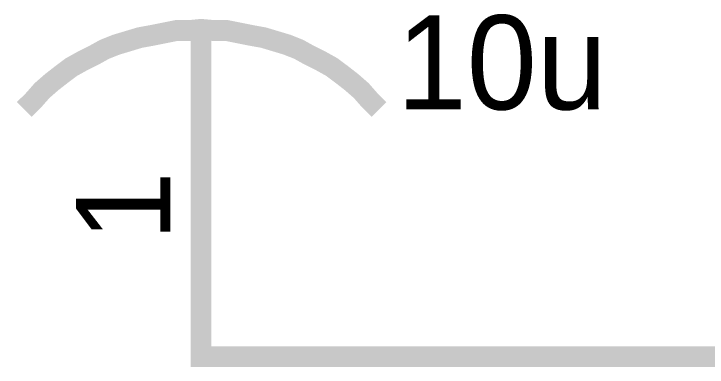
# Model space of a CAD drawing. Header units: inches. Extents: x 0 to 9.5, y -0.01 to 7.51.
# Drawn here: x 5.1941 to 5.5857, y 2.2939 to 2.4937 of the extents above; entities that cross this region are included whole.
import ezdxf

# ---------------------------------------------------------------- set-up
doc = ezdxf.new("R2010")
doc.units = ezdxf.units.IN
doc.header["$MEASUREMENT"] = 0
doc.layers.add('Sheet', color=255, linetype='Continuous')

msp = doc.modelspace()

# ---------------------------------------------------------------- linework, layer by layer
at = {"layer": 'Sheet'}
for points in [[(5.19997, 2.43963, 0.0118, 0.0118, 0), (5.2053, 2.44496, 0.0118, 0.0118, 0), (5.20996, 2.45028, 0.0118, 0.0118, 0), (5.21528, 2.45494, 0.0118, 0.0118, 0), (5.22127, 2.45961, 0.0118, 0.0118, 0), (5.2266, 2.4636, 0.0118, 0.0118, 0), (5.23259, 2.46693, 0.0118, 0.0118, 0), (5.23924, 2.47026, 0.0118, 0.0118, 0), (5.24524, 2.47359, 0.0118, 0.0118, 0), (5.25189, 2.47625, 0.0118, 0.0118, 0), (5.25855, 2.47825, 0.0118, 0.0118, 0), (5.2652, 2.48025, 0.0118, 0.0118, 0), (5.27253, 2.48158, 0.0118, 0.0118, 0), (5.27918, 2.48291, 0.0118, 0.0118, 0), (5.28584, 2.48424, 0.0118, 0.0118, 0), (5.29316, 2.48424, 0.0118, 0.0118, 0), (5.29982, 2.48491, 0.0118, 0.0118, 0), (5.30714, 2.48424, 0.0118, 0.0118, 0), (5.31446, 2.48424, 0.0118, 0.0118, 0), (5.32112, 2.48291, 0.0118, 0.0118, 0), (5.32777, 2.48158, 0.0118, 0.0118, 0), (5.3351, 2.48025, 0.0118, 0.0118, 0), (5.34175, 2.47825, 0.0118, 0.0118, 0), (5.34841, 2.47625, 0.0118, 0.0118, 0), (5.35507, 2.47359, 0.0118, 0.0118, 0), (5.36106, 2.47026, 0.0118, 0.0118, 0), (5.36771, 2.46693, 0.0118, 0.0118, 0), (5.3737, 2.4636, 0.0118, 0.0118, 0), (5.37903, 2.45961, 0.0118, 0.0118, 0), (5.38502, 2.45494, 0.0118, 0.0118, 0), (5.39034, 2.45028, 0.0118, 0.0118, 0), (5.395, 2.44496, 0.0118, 0.0118, 0), (5.40033, 2.43963, 0.0118, 0.0118, 0)], [(5.29982, 2.47958, 0.0118, 0.0118, 0), (5.29982, 2.39968, 0.0118, 0.0118, 0)], [(5.29982, 2.47958, 0.0118, 0.0118, 0), (5.29982, 2.45961, 0.0118, 0.0118, 0)], [(5.29982, 2.39968, 0.0118, 0.0118, 0), (5.29982, 2.2998, 0.0118, 0.0118, 0), (5.69987, 2.2998, 0.0118, 0.0118, 0), (6.49996, 2.2998, 0.0118, 0.0118, 0), (6.69966, 2.2998, 0.0118, 0.0118, 0), (7.89914, 2.2998, 0.0118, 0.0118, 0), (8.29919, 2.2998, 0.0118, 0.0118, 0), (8.29919, 2.39968, 0.0118, 0.0118, 0)]]:
    msp.add_lwpolyline(points, format="xyseb", dxfattribs=at)

# ---------------------------------------------------------------- texts
msp.add_text('10u', height=0.053267, dxfattribs=at).set_placement((5.41031, 2.43963))
msp.add_text('1', height=0.05327, rotation=90, dxfattribs=at).set_placement((5.28251, 2.36506))

doc.saveas('drawing.dxf')
